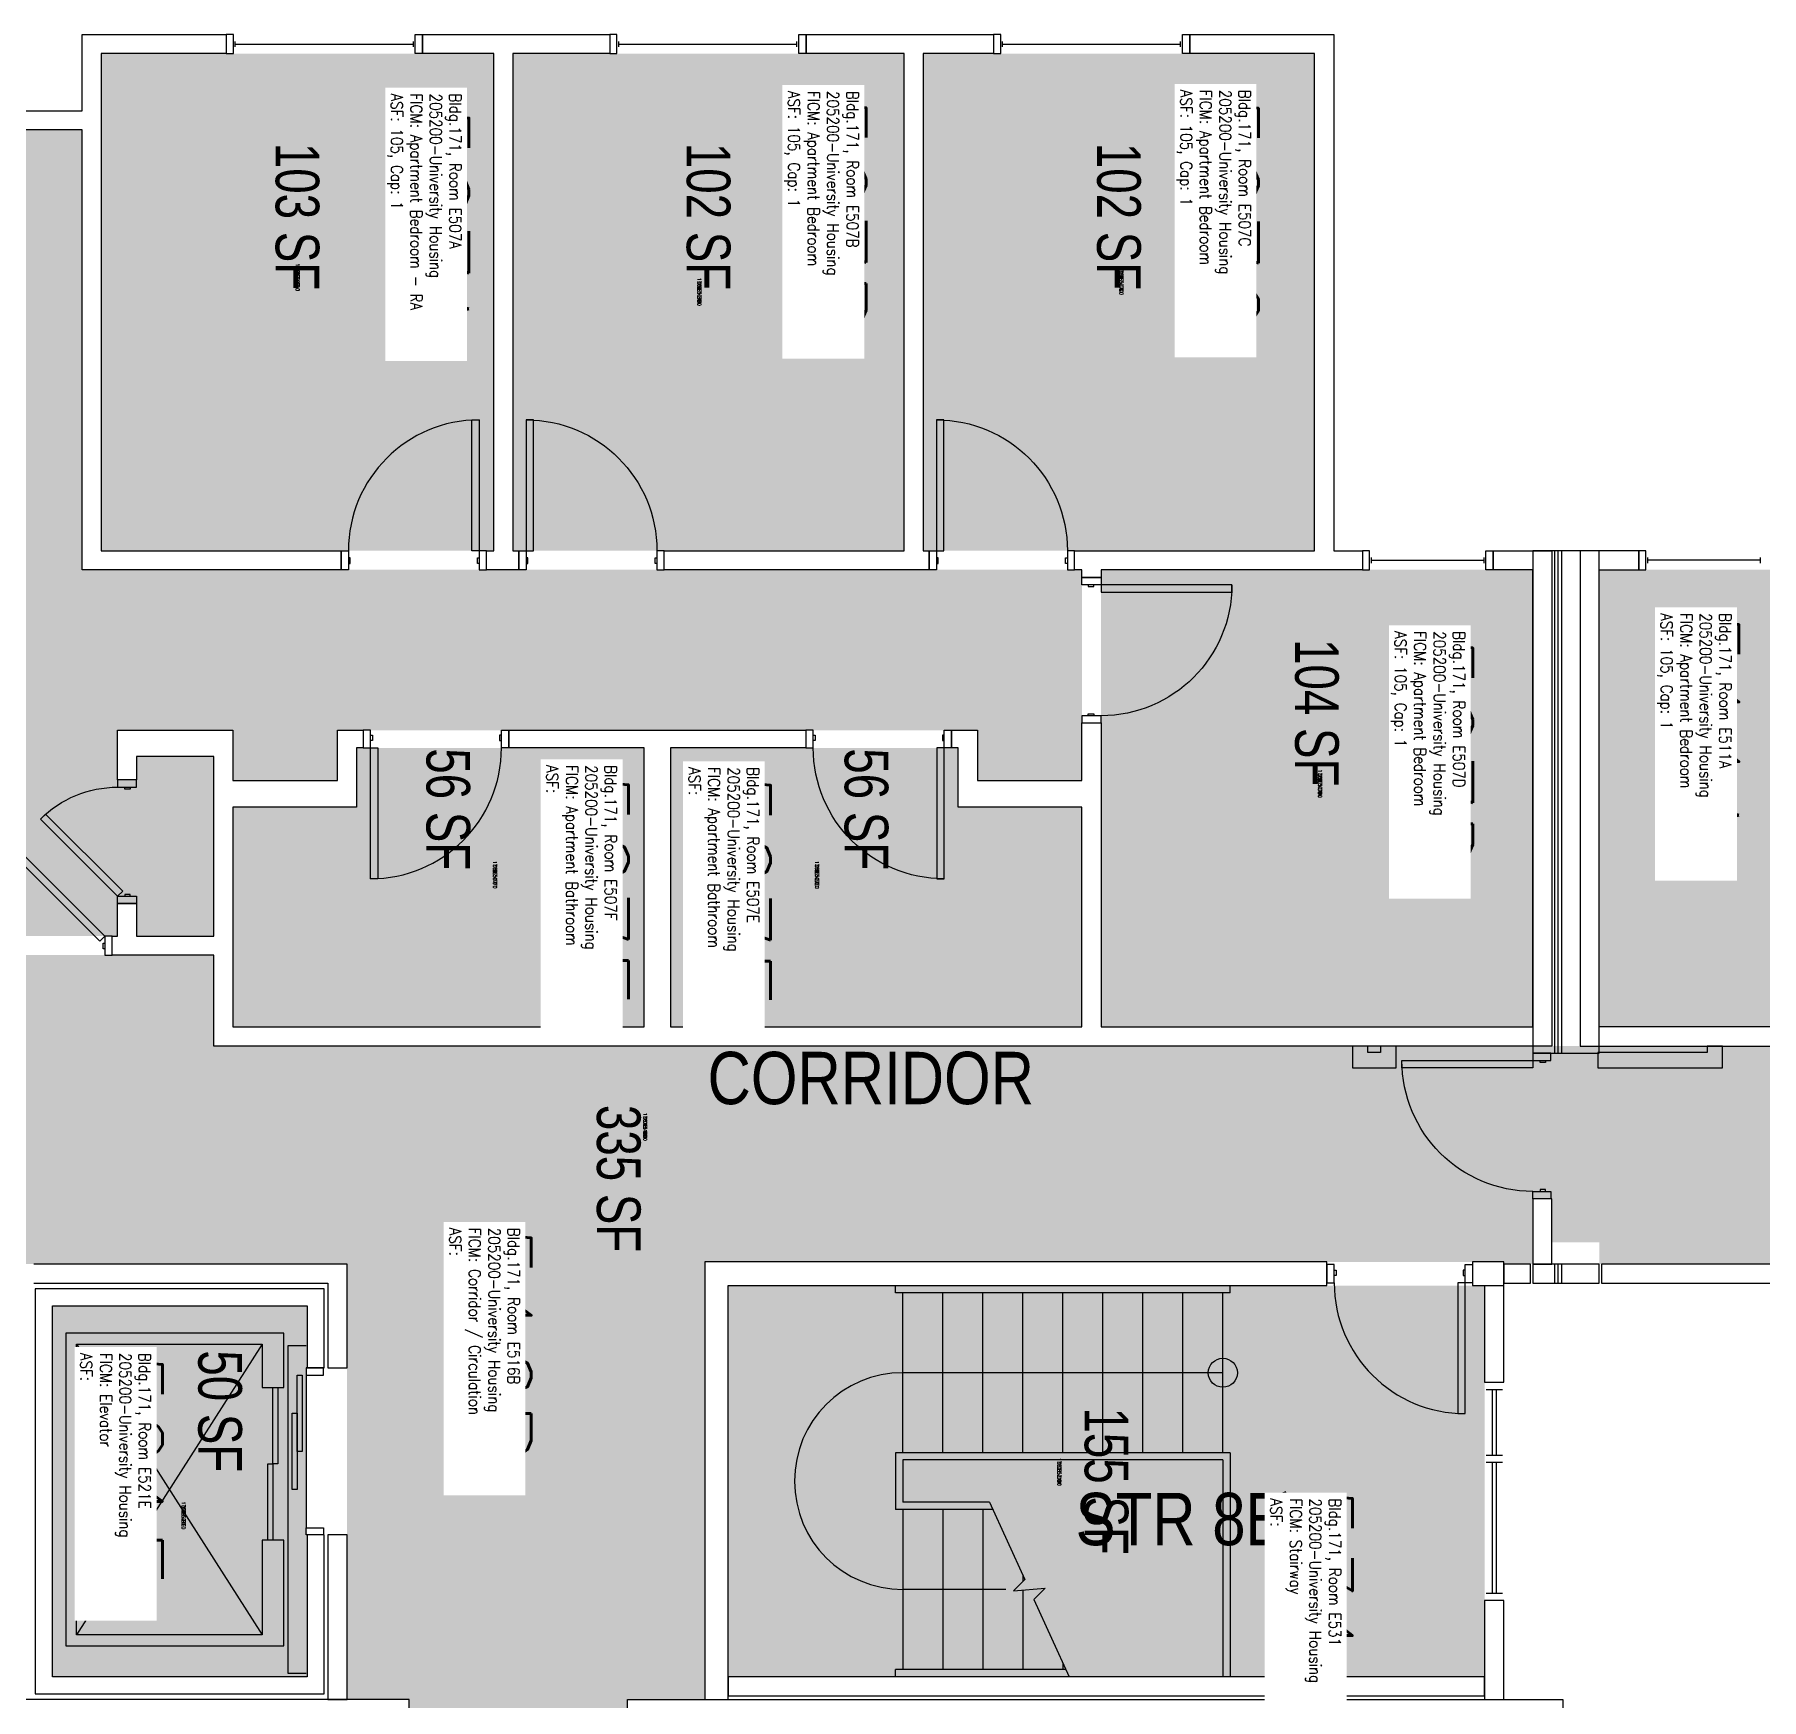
# Model space of a CAD drawing. Header units: inches. Extents: x 9163 to 12690, y -254 to 1288.
# Drawn here: x 11155.8 to 11630.7, y 829.5 to 1287.5 of the extents above; entities that cross this region are included whole.
import ezdxf
from ezdxf.enums import TextEntityAlignment as Align

# ---------------------------------------------------------------- set-up
doc = ezdxf.new("R2010")
doc.units = ezdxf.units.IN
doc.header["$LTSCALE"] = 48
doc.header["$MEASUREMENT"] = 0
for name, color, linetype in [('A-AREA-IDEN', 1, 'Continuous'), ('A-DOOR', 2, 'Continuous'), ('A-FLOR', 3, 'Continuous'), ('A-GLAZ', 1, 'Continuous'), ('A-IDEN-RNUM', 7, 'Continuous'), ('A-IDEN-SNUM', 4, 'Continuous'), ('A-IDEN-VNUM', 4, 'Continuous'), ('A-WALL', 5, 'Continuous'), ('AREA-TEXT', 3, 'Continuous'), ('Rooms-Category-Color', 7, 'Continuous'), ('Rooms-College-Color', 7, 'Continuous'), ('Rooms-Department-Color', 7, 'Continuous'), ('Rooms-Division-Color', 7, 'Continuous'), ('Rooms-Information', 7, 'Continuous')]:
    doc.layers.add(name, color=color, linetype=linetype)
doc.styles.add('AREA', font='arial.ttf', dxfattribs={"width": 0.75, "height": 12})
doc.styles.add('DIMS', font='ARIALN.TTF')
doc.styles.add('ROOMSNUMBER', font='txt.shx', dxfattribs={"height": 0.03})
doc.styles.add('ROOMVNUMBER', font='simplex.shx', dxfattribs={"width": 0.85})
doc.styles.get("Standard").update_dxf_attribs({"font": 'ARIALN.TTF'})
doc.dimstyles.new('NBA 2004', dxfattribs={"dimscale": 48, "dimtxt": 0.09375, "dimasz": 0.09375, "dimexe": 0.125, "dimexo": 0.125, "dimgap": 0.0625, "dimtad": 1, "dimdec": 3, "dimzin": 3, "dimdsep": 46, "dimlunit": 4, "dimtxsty": 'DIMS', "dimblk": 'ARCHTICK', "dimcen": 0.09375, "dimdle": 0.125, "dimclrd": 256, "dimclre": 256, "dimclrt": 2, "dimadec": 0, "dimazin": 0, "dimtfac": 0.75, "dimtdec": 3, "dimtmove": 2, "dimatfit": 2, "dimfxl": 1, "dimfrac": 2, "dimtolj": 1, "dimtzin": 0, "dimlwd": -1, "dimlwe": -1, "dimarcsym": 0})

# ---------------------------------------------------------------- blocks, each defined once
blk = doc.blocks.new('_ArchTick')
at = {"linetype": 'ByBlock', "const_width": 0.15}
blk.add_lwpolyline([(-0.5, -0.5), (0.5, 0.5)], dxfattribs=at)

msp = doc.modelspace()

# ---------------------------------------------------------------- hatches: boundary and pattern name
h = msp.add_hatch()
h.set_pattern_fill('ANSI31', color=256, style=0)
h.set_pattern_definition([(135, (11632.31471, 1660.34839), (0.088388348, 0.088388348), [])])
h.paths.add_polyline_path([(11300.84, 1076.4), (11242.11, 1076.4), (11242.11, 1067.19), (11300.84, 1067.19)], flags=9)
at = {"layer": 'Rooms-Category-Color', "true_color": 0x728ef3}
for points in [[(11282.08, 1282.26), (11174.08, 1282.26), (11174.08, 1145.51), (11282.08, 1145.51), (11282.07, 1281.81)], [(11394.96, 1282.26), (11287.33, 1282.26), (11287.32, 1145.52), (11394.96, 1145.51), (11394.94, 1281.81)], [(11400.21, 1282.26), (11507.83, 1282.26), (11507.83, 1145.51), (11400.19, 1145.52), (11400.19, 1281.81)], [(11033.33, 1144.63), (11117.48, 1144.63), (11117.48, 1039.51), (11178.6, 1039.51), (11178.6, 1048.46), (11183.85, 1048.46), (11183.85, 1039.51), (11205.05, 1039.51), (11205.05, 1088.88), (11183.85, 1088.88), (11183.85, 1082.46), (11178.6, 1082.46), (11178.6, 1096.13), (11210.3, 1096.13), (11210.3, 1082.26), (11239.05, 1082.26), (11239.05, 1096.13), (11415.08, 1096.13), (11415.08, 1082.26), (11443.83, 1082.26), (11443.83, 1140.26), (11168.83, 1140.26), (11168.83, 1261.26), (11033.33, 1261.26)], [(11567.82, 1014.51), (11567.83, 1140.26), (11449.08, 1140.26), (11449.08, 1014.51)], [(11586.1, 1014.51), (11586.08, 1140.26), (11704.83, 1140.26), (11704.83, 1014.51)], [(11323.43, 1014.51), (11210.3, 1014.51), (11210.3, 1075.01), (11244.3, 1075.01), (11244.3, 1091.26), (11323.44, 1091.26)], [(11409.82, 1091.26), (11330.69, 1091.26), (11330.69, 1014.51), (11443.82, 1014.51), (11443.83, 1075.01), (11409.83, 1075.01)]]:
    msp.add_hatch(color=171, dxfattribs=at).paths.add_polyline_path(points)
at = {"layer": 'Rooms-Category-Color', "true_color": 0xadadad}
for points in [[(11567.83, 1009.26), (11205.05, 1009.26), (11205.05, 1034.26), (11122.73, 1034.26), (11122.73, 1009.26), (11080.58, 1009.26), (11080.58, 999.18), (11026.93, 999.18), (11027.46, 926.93), (11069.21, 926.93), (11069.21, 930.68), (11081.21, 930.68), (11081.21, 920.62), (11134.61, 920.63), (11134.58, 949.26), (11241.71, 949.26), (11241.71, 829.5), (11258.83, 829.5), (11340.08, 829.5), (11340.08, 949.88), (11559.83, 949.88), (11559.83, 949.26), (11567.83, 949.26)], [(11567.83, 967.26), (11573.08, 967.26), (11573.08, 955.26), (11586.08, 955.26), (11586.08, 949.26), (11718.14, 949.26), (11718.14, 925.25), (11979.46, 925.25), (11979.46, 949.26), (12351.33, 949.26), (12351.33, 915.16), (12326.33, 915.16), (12326.33, 856.04), (12351.33, 856.04), (12351.33, 233.63), (12411.33, 233.63), (12411.33, 271.26), (12411.33, 837.54), (12436.33, 837.54), (12436.33, 919.86), (12411.33, 919.86), (12411.33, 1009.26), (12297.55, 1009.26), (12297.55, 1034.26), (12215.23, 1034.26), (12215.23, 1009.26), (12031.19, 1009.26), (12031.19, 1034.26), (11948.87, 1034.26), (11948.87, 1009.26), (11567.83, 1009.26)], [(11346.58, 943.38), (11554.58, 943.38), (11554.58, 835.75), (11346.58, 835.75)], [(11230.71, 937.76), (11160.71, 937.76), (11160.71, 835.76), (11230.71, 835.76)], [(11258.83, 829.5), (11258.83, 734.86), (11233.83, 734.86), (11233.83, 652.54), (11258.83, 652.54), (11258.83, 145), (11318.83, 145), (11318.83, 173), (11318.83, 174), (11318.21, 174), (11318.21, 182.63), (11318.21, 289.5), (11318.83, 289.5), (11318.83, 329.5), (11318.21, 329.5), (11318.21, 345.38), (11318.83, 652.54), (11343.83, 652.54), (11343.83, 734.86), (11318.83, 734.86), (11318.83, 829.5)]]:
    msp.add_hatch(color=253, dxfattribs=at).paths.add_polyline_path(points)
at = {"layer": 'Rooms-College-Color', "true_color": 0xadadad}
for points in [[(11282.08, 1282.26), (11174.08, 1282.26), (11174.08, 1145.51), (11282.08, 1145.51), (11282.07, 1281.81)], [(11394.96, 1282.26), (11287.33, 1282.26), (11287.32, 1145.52), (11394.96, 1145.51), (11394.94, 1281.81)], [(11400.21, 1282.26), (11507.83, 1282.26), (11507.83, 1145.51), (11400.19, 1145.52), (11400.19, 1281.81)], [(11033.33, 1144.63), (11117.48, 1144.63), (11117.48, 1039.51), (11178.6, 1039.51), (11178.6, 1048.46), (11183.85, 1048.46), (11183.85, 1039.51), (11205.05, 1039.51), (11205.05, 1088.88), (11183.85, 1088.88), (11183.85, 1082.46), (11178.6, 1082.46), (11178.6, 1096.13), (11210.3, 1096.13), (11210.3, 1082.26), (11239.05, 1082.26), (11239.05, 1096.13), (11415.08, 1096.13), (11415.08, 1082.26), (11443.83, 1082.26), (11443.83, 1140.26), (11168.83, 1140.26), (11168.83, 1261.26), (11033.33, 1261.26)], [(11567.82, 1014.51), (11567.83, 1140.26), (11449.08, 1140.26), (11449.08, 1014.51)], [(11586.1, 1014.51), (11586.08, 1140.26), (11704.83, 1140.26), (11704.83, 1014.51)], [(11323.43, 1014.51), (11210.3, 1014.51), (11210.3, 1075.01), (11244.3, 1075.01), (11244.3, 1091.26), (11323.44, 1091.26)], [(11409.82, 1091.26), (11330.69, 1091.26), (11330.69, 1014.51), (11443.82, 1014.51), (11443.83, 1075.01), (11409.83, 1075.01)], [(11567.83, 1009.26), (11205.05, 1009.26), (11205.05, 1034.26), (11122.73, 1034.26), (11122.73, 1009.26), (11080.58, 1009.26), (11080.58, 999.18), (11026.93, 999.18), (11027.46, 926.93), (11069.21, 926.93), (11069.21, 930.68), (11081.21, 930.68), (11081.21, 920.62), (11134.61, 920.63), (11134.58, 949.26), (11241.71, 949.26), (11241.71, 829.5), (11258.83, 829.5), (11340.08, 829.5), (11340.08, 949.88), (11559.83, 949.88), (11559.83, 949.26), (11567.83, 949.26)], [(11567.83, 967.26), (11573.08, 967.26), (11573.08, 955.26), (11586.08, 955.26), (11586.08, 949.26), (11718.14, 949.26), (11718.14, 925.25), (11979.46, 925.25), (11979.46, 949.26), (12351.33, 949.26), (12351.33, 915.16), (12326.33, 915.16), (12326.33, 856.04), (12351.33, 856.04), (12351.33, 233.63), (12411.33, 233.63), (12411.33, 271.26), (12411.33, 837.54), (12436.33, 837.54), (12436.33, 919.86), (12411.33, 919.86), (12411.33, 1009.26), (12297.55, 1009.26), (12297.55, 1034.26), (12215.23, 1034.26), (12215.23, 1009.26), (12031.19, 1009.26), (12031.19, 1034.26), (11948.87, 1034.26), (11948.87, 1009.26), (11567.83, 1009.26)], [(11346.58, 943.38), (11554.58, 943.38), (11554.58, 835.75), (11346.58, 835.75)], [(11230.71, 937.76), (11160.71, 937.76), (11160.71, 835.76), (11230.71, 835.76)], [(11258.83, 829.5), (11258.83, 734.86), (11233.83, 734.86), (11233.83, 652.54), (11258.83, 652.54), (11258.83, 145), (11318.83, 145), (11318.83, 173), (11318.83, 174), (11318.21, 174), (11318.21, 182.63), (11318.21, 289.5), (11318.83, 289.5), (11318.83, 329.5), (11318.21, 329.5), (11318.21, 345.38), (11318.83, 652.54), (11343.83, 652.54), (11343.83, 734.86), (11318.83, 734.86), (11318.83, 829.5)]]:
    msp.add_hatch(color=253, dxfattribs=at).paths.add_polyline_path(points)
at = {"layer": 'Rooms-Department-Color', "true_color": 0x604aed}
for points in [[(11282.08, 1282.26), (11174.08, 1282.26), (11174.08, 1145.51), (11282.08, 1145.51), (11282.07, 1281.81)], [(11394.96, 1282.26), (11287.33, 1282.26), (11287.32, 1145.52), (11394.96, 1145.51), (11394.94, 1281.81)], [(11400.21, 1282.26), (11507.83, 1282.26), (11507.83, 1145.51), (11400.19, 1145.52), (11400.19, 1281.81)], [(11033.33, 1144.63), (11117.48, 1144.63), (11117.48, 1039.51), (11178.6, 1039.51), (11178.6, 1048.46), (11183.85, 1048.46), (11183.85, 1039.51), (11205.05, 1039.51), (11205.05, 1088.88), (11183.85, 1088.88), (11183.85, 1082.46), (11178.6, 1082.46), (11178.6, 1096.13), (11210.3, 1096.13), (11210.3, 1082.26), (11239.05, 1082.26), (11239.05, 1096.13), (11415.08, 1096.13), (11415.08, 1082.26), (11443.83, 1082.26), (11443.83, 1140.26), (11168.83, 1140.26), (11168.83, 1261.26), (11033.33, 1261.26)], [(11567.82, 1014.51), (11567.83, 1140.26), (11449.08, 1140.26), (11449.08, 1014.51)], [(11586.1, 1014.51), (11586.08, 1140.26), (11704.83, 1140.26), (11704.83, 1014.51)], [(11323.43, 1014.51), (11210.3, 1014.51), (11210.3, 1075.01), (11244.3, 1075.01), (11244.3, 1091.26), (11323.44, 1091.26)], [(11409.82, 1091.26), (11330.69, 1091.26), (11330.69, 1014.51), (11443.82, 1014.51), (11443.83, 1075.01), (11409.83, 1075.01)]]:
    msp.add_hatch(color=173, dxfattribs=at).paths.add_polyline_path(points)
at = {"layer": 'Rooms-Department-Color', "true_color": 0xacacac}
for points in [[(11567.83, 1009.26), (11205.05, 1009.26), (11205.05, 1034.26), (11122.73, 1034.26), (11122.73, 1009.26), (11080.58, 1009.26), (11080.58, 999.18), (11026.93, 999.18), (11027.46, 926.93), (11069.21, 926.93), (11069.21, 930.68), (11081.21, 930.68), (11081.21, 920.62), (11134.61, 920.63), (11134.58, 949.26), (11241.71, 949.26), (11241.71, 829.5), (11258.83, 829.5), (11340.08, 829.5), (11340.08, 949.88), (11559.83, 949.88), (11559.83, 949.26), (11567.83, 949.26)], [(11567.83, 967.26), (11573.08, 967.26), (11573.08, 955.26), (11586.08, 955.26), (11586.08, 949.26), (11718.14, 949.26), (11718.14, 925.25), (11979.46, 925.25), (11979.46, 949.26), (12351.33, 949.26), (12351.33, 915.16), (12326.33, 915.16), (12326.33, 856.04), (12351.33, 856.04), (12351.33, 233.63), (12411.33, 233.63), (12411.33, 271.26), (12411.33, 837.54), (12436.33, 837.54), (12436.33, 919.86), (12411.33, 919.86), (12411.33, 1009.26), (12297.55, 1009.26), (12297.55, 1034.26), (12215.23, 1034.26), (12215.23, 1009.26), (12031.19, 1009.26), (12031.19, 1034.26), (11948.87, 1034.26), (11948.87, 1009.26), (11567.83, 1009.26)], [(11346.58, 943.38), (11554.58, 943.38), (11554.58, 835.75), (11346.58, 835.75)], [(11230.71, 937.76), (11160.71, 937.76), (11160.71, 835.76), (11230.71, 835.76)], [(11258.83, 829.5), (11258.83, 734.86), (11233.83, 734.86), (11233.83, 652.54), (11258.83, 652.54), (11258.83, 145), (11318.83, 145), (11318.83, 173), (11318.83, 174), (11318.21, 174), (11318.21, 182.63), (11318.21, 289.5), (11318.83, 289.5), (11318.83, 329.5), (11318.21, 329.5), (11318.21, 345.38), (11318.83, 652.54), (11343.83, 652.54), (11343.83, 734.86), (11318.83, 734.86), (11318.83, 829.5)]]:
    msp.add_hatch(color=253, dxfattribs=at).paths.add_polyline_path(points)
at = {"layer": 'Rooms-Division-Color', "true_color": 0x604aed}
for points in [[(11282.08, 1282.26), (11174.08, 1282.26), (11174.08, 1145.51), (11282.08, 1145.51), (11282.07, 1281.81)], [(11394.96, 1282.26), (11287.33, 1282.26), (11287.32, 1145.52), (11394.96, 1145.51), (11394.94, 1281.81)], [(11400.21, 1282.26), (11507.83, 1282.26), (11507.83, 1145.51), (11400.19, 1145.52), (11400.19, 1281.81)], [(11033.33, 1144.63), (11117.48, 1144.63), (11117.48, 1039.51), (11178.6, 1039.51), (11178.6, 1048.46), (11183.85, 1048.46), (11183.85, 1039.51), (11205.05, 1039.51), (11205.05, 1088.88), (11183.85, 1088.88), (11183.85, 1082.46), (11178.6, 1082.46), (11178.6, 1096.13), (11210.3, 1096.13), (11210.3, 1082.26), (11239.05, 1082.26), (11239.05, 1096.13), (11415.08, 1096.13), (11415.08, 1082.26), (11443.83, 1082.26), (11443.83, 1140.26), (11168.83, 1140.26), (11168.83, 1261.26), (11033.33, 1261.26)], [(11567.82, 1014.51), (11567.83, 1140.26), (11449.08, 1140.26), (11449.08, 1014.51)], [(11586.1, 1014.51), (11586.08, 1140.26), (11704.83, 1140.26), (11704.83, 1014.51)], [(11323.43, 1014.51), (11210.3, 1014.51), (11210.3, 1075.01), (11244.3, 1075.01), (11244.3, 1091.26), (11323.44, 1091.26)], [(11409.82, 1091.26), (11330.69, 1091.26), (11330.69, 1014.51), (11443.82, 1014.51), (11443.83, 1075.01), (11409.83, 1075.01)]]:
    msp.add_hatch(color=173, dxfattribs=at).paths.add_polyline_path(points)
at = {"layer": 'Rooms-Division-Color', "true_color": 0xadadad}
for points in [[(11567.83, 1009.26), (11205.05, 1009.26), (11205.05, 1034.26), (11122.73, 1034.26), (11122.73, 1009.26), (11080.58, 1009.26), (11080.58, 999.18), (11026.93, 999.18), (11027.46, 926.93), (11069.21, 926.93), (11069.21, 930.68), (11081.21, 930.68), (11081.21, 920.62), (11134.61, 920.63), (11134.58, 949.26), (11241.71, 949.26), (11241.71, 829.5), (11258.83, 829.5), (11340.08, 829.5), (11340.08, 949.88), (11559.83, 949.88), (11559.83, 949.26), (11567.83, 949.26)], [(11567.83, 967.26), (11573.08, 967.26), (11573.08, 955.26), (11586.08, 955.26), (11586.08, 949.26), (11718.14, 949.26), (11718.14, 925.25), (11979.46, 925.25), (11979.46, 949.26), (12351.33, 949.26), (12351.33, 915.16), (12326.33, 915.16), (12326.33, 856.04), (12351.33, 856.04), (12351.33, 233.63), (12411.33, 233.63), (12411.33, 271.26), (12411.33, 837.54), (12436.33, 837.54), (12436.33, 919.86), (12411.33, 919.86), (12411.33, 1009.26), (12297.55, 1009.26), (12297.55, 1034.26), (12215.23, 1034.26), (12215.23, 1009.26), (12031.19, 1009.26), (12031.19, 1034.26), (11948.87, 1034.26), (11948.87, 1009.26), (11567.83, 1009.26)], [(11346.58, 943.38), (11554.58, 943.38), (11554.58, 835.75), (11346.58, 835.75)], [(11230.71, 937.76), (11160.71, 937.76), (11160.71, 835.76), (11230.71, 835.76)], [(11258.83, 829.5), (11258.83, 734.86), (11233.83, 734.86), (11233.83, 652.54), (11258.83, 652.54), (11258.83, 145), (11318.83, 145), (11318.83, 173), (11318.83, 174), (11318.21, 174), (11318.21, 182.63), (11318.21, 289.5), (11318.83, 289.5), (11318.83, 329.5), (11318.21, 329.5), (11318.21, 345.38), (11318.83, 652.54), (11343.83, 652.54), (11343.83, 734.86), (11318.83, 734.86), (11318.83, 829.5)]]:
    msp.add_hatch(color=253, dxfattribs=at).paths.add_polyline_path(points)

# ---------------------------------------------------------------- linework, layer by layer
at = {"layer": 'A-DOOR'}
for p, q in [((11572.83, 1007.26), (11567.83, 1007.26)), ((11567.83, 1007.26), (11567.83, 1005.26)), ((11572.83, 1005.26), (11572.83, 1007.26)), ((11531.83, 1003.26), (11531.83, 1005.26)), ((11531.83, 1005.26), (11567.83, 1005.26)), ((11567.83, 1003.26), (11531.83, 1003.26)), ((11567.83, 1005.26), (11567.83, 1003.26)), ((11567.83, 1005.26), (11572.83, 1005.26)), ((11569.83, 1004.76), (11569.83, 1005.26)), ((11569.83, 1005.26), (11571.33, 1005.26)), ((11571.33, 1004.76), (11569.83, 1004.76)), ((11571.33, 1005.26), (11571.33, 1004.76)), ((11567.83, 967.26), (11567.83, 969.26)), ((11567.83, 969.26), (11572.83, 969.26)), ((11571.33, 969.76), (11569.83, 969.76)), ((11569.83, 969.76), (11569.83, 969.26)), ((11569.83, 969.26), (11571.33, 969.26)), ((11571.33, 969.26), (11571.33, 969.76)), ((11572.83, 969.26), (11572.83, 967.26)), ((11572.83, 967.26), (11567.83, 967.26)), ((11230.46, 926.76), (11225.46, 926.76)), ((11225.46, 926.76), (11225.46, 836.76)), ((11235.21, 920.76), (11230.46, 920.76)), ((11230.46, 920.76), (11230.46, 918.76)), ((11230.46, 918.76), (11230.46, 876.76)), ((11230.46, 918.76), (11235.21, 918.76)), ((11235.21, 918.76), (11235.21, 920.76)), ((11221.33, 915.35), (11222.71, 915.35)), ((11221.33, 894.35), (11221.33, 915.35)), ((11222.71, 915.35), (11222.71, 894.35)), ((11219.96, 894.35), (11221.33, 894.35)), ((11219.96, 873.35), (11219.96, 894.35)), ((11221.33, 894.35), (11221.33, 873.35)), ((11222.71, 894.35), (11221.33, 894.35)), ((11230.46, 874.76), (11230.46, 876.76)), ((11230.46, 876.76), (11235.21, 876.76)), ((11235.21, 874.76), (11230.46, 874.76)), ((11235.21, 876.76), (11235.21, 874.76)), ((11221.33, 873.35), (11219.96, 873.35)), ((11225.46, 836.76), (11230.46, 836.76))]:
    msp.add_line(p, q, dxfattribs=at)
for points in [[(11278.08, 1145.51), (11276.08, 1145.51), (11276.08, 1181.51), (11278.08, 1181.51)], [(11290.96, 1145.51), (11292.96, 1145.51), (11292.96, 1181.51), (11290.96, 1181.51)], [(11403.83, 1145.51), (11405.83, 1145.51), (11405.83, 1181.51), (11403.83, 1181.51)], [(11242.08, 1140.26), (11240.08, 1140.26), (11240.08, 1145.51), (11242.08, 1145.51)], [(11278.08, 1140.26), (11280.08, 1140.26), (11280.08, 1145.51), (11278.08, 1145.51)], [(11290.96, 1140.26), (11288.96, 1140.26), (11288.96, 1145.51), (11290.96, 1145.51)], [(11326.96, 1140.26), (11328.96, 1140.26), (11328.96, 1145.51), (11326.96, 1145.51)], [(11403.83, 1140.26), (11401.83, 1140.26), (11401.83, 1145.51), (11403.83, 1145.51)], [(11439.83, 1140.26), (11441.83, 1140.26), (11441.83, 1145.51), (11439.83, 1145.51)], [(11242.08, 1142.01), (11242.58, 1142.01), (11242.58, 1143.51), (11242.08, 1143.51)], [(11278.08, 1142.01), (11277.58, 1142.01), (11277.58, 1143.51), (11278.08, 1143.51)], [(11290.96, 1142.01), (11291.46, 1142.01), (11291.46, 1143.51), (11290.96, 1143.51)], [(11326.96, 1142.01), (11326.46, 1142.01), (11326.46, 1143.51), (11326.96, 1143.51)], [(11403.83, 1142.01), (11404.33, 1142.01), (11404.33, 1143.51), (11403.83, 1143.51)], [(11439.83, 1142.01), (11439.33, 1142.01), (11439.33, 1143.51), (11439.83, 1143.51)], [(11443.83, 1136.13), (11443.83, 1138.13), (11449.08, 1138.13), (11449.08, 1136.13)], [(11445.58, 1136.13), (11445.58, 1135.63), (11447.08, 1135.63), (11447.08, 1136.13)], [(11449.08, 1136.13), (11449.08, 1134.13), (11485.08, 1134.13), (11485.08, 1136.13)], [(11443.83, 1100.13), (11443.83, 1098.13), (11449.08, 1098.13), (11449.08, 1100.13)], [(11445.58, 1100.13), (11445.58, 1100.63), (11447.08, 1100.63), (11447.08, 1100.13)], [(11248.19, 1096.13), (11246.19, 1096.13), (11246.19, 1091.26), (11248.19, 1091.26)], [(11248.19, 1094.76), (11248.69, 1094.76), (11248.69, 1093.26), (11248.19, 1093.26)], [(11284.19, 1094.76), (11283.69, 1094.76), (11283.69, 1093.26), (11284.19, 1093.26)], [(11284.19, 1096.13), (11286.19, 1096.13), (11286.19, 1091.26), (11284.19, 1091.26)], [(11369.94, 1096.13), (11367.94, 1096.13), (11367.94, 1091.26), (11369.94, 1091.26)], [(11369.94, 1094.76), (11370.44, 1094.76), (11370.44, 1093.26), (11369.94, 1093.26)], [(11405.94, 1094.76), (11405.44, 1094.76), (11405.44, 1093.26), (11405.94, 1093.26)], [(11405.94, 1096.13), (11407.94, 1096.13), (11407.94, 1091.26), (11405.94, 1091.26)], [(11248.19, 1091.26), (11250.19, 1091.26), (11250.19, 1055.26), (11248.19, 1055.26)], [(11405.94, 1091.26), (11403.94, 1091.26), (11403.94, 1055.26), (11405.94, 1055.26)], [(11183.85, 1080.46), (11183.85, 1082.46), (11178.6, 1082.46), (11178.6, 1080.46)], [(11182.1, 1080.46), (11182.1, 1079.96), (11180.6, 1079.96), (11180.6, 1080.46)], [(11178.6, 1050.46), (11180.02, 1051.87), (11158.8, 1073.08), (11157.39, 1071.67)], [(11175.11, 1039.51), (11173.7, 1038.09), (11148.24, 1063.55), (11149.66, 1064.96)], [(11183.85, 1050.46), (11183.85, 1048.46), (11178.6, 1048.46), (11178.6, 1050.46)], [(11182.1, 1050.46), (11182.1, 1050.96), (11180.6, 1050.96), (11180.6, 1050.46)], [(11175.11, 1036.01), (11174.61, 1036.01), (11174.61, 1037.51), (11175.11, 1037.51)], [(11175.11, 1034.26), (11177.11, 1034.26), (11177.11, 1039.51), (11175.11, 1039.51)], [(11513.21, 949.13), (11511.21, 949.13), (11511.21, 944.13), (11513.21, 944.13)], [(11513.21, 947.63), (11513.71, 947.63), (11513.71, 946.13), (11513.21, 946.13)], [(11549.21, 947.63), (11548.71, 947.63), (11548.71, 946.13), (11549.21, 946.13)], [(11549.21, 949.13), (11551.21, 949.13), (11551.21, 944.13), (11549.21, 944.13)], [(11549.21, 944.13), (11547.21, 944.13), (11547.21, 908.13), (11549.21, 908.13)], [(11227.96, 918.76), (11229.33, 918.76), (11229.33, 897.76), (11227.96, 897.76)], [(11226.58, 908.26), (11227.96, 908.26), (11227.96, 887.26), (11226.58, 887.26)]]:
    msp.add_lwpolyline(points, close=True, dxfattribs=at)
for centre, start, end in [((11278.08, 1145.51), 90, 180), ((11248.19, 1091.26), 270, 0), ((11549.21, 944.13), 180, 270)]:
    msp.add_arc(centre, 36, start, end, dxfattribs=at)
at = {"layer": 'A-DOOR', "extrusion": (0, 0, -1)}
for centre, radius, start, end in [((-11290.96, 1145.51), 36, 90, 180), ((-11403.83, 1145.51), 36, 90, 180), ((-11449.08, 1136.13), 36, 180, 270), ((-11405.94, 1091.26), 36, 270, 0), ((-11178.6, 1050.46), 30, 45, 90), ((-11567.83, 1005.26), 36, 270, 0)]:
    msp.add_arc(centre, radius, start, end, dxfattribs=at)
at = {"layer": 'A-FLOR'}
for p, q in [((11392.58, 941.38), (11392.58, 943.38)), ((11484.58, 941.38), (11392.58, 941.38)), ((11394.58, 897.38), (11394.58, 941.38)), ((11405.58, 897.38), (11405.58, 941.38)), ((11416.58, 897.38), (11416.58, 941.38)), ((11427.58, 897.38), (11427.58, 941.38)), ((11438.58, 897.38), (11438.58, 941.38)), ((11449.58, 897.38), (11449.58, 941.38)), ((11460.58, 897.38), (11460.58, 941.38)), ((11471.58, 897.38), (11471.58, 941.38)), ((11482.58, 897.38), (11482.58, 941.38)), ((11484.58, 941.38), (11484.58, 943.38)), ((11482.58, 919.38), (11394.58, 919.38)), ((11392.58, 897.38), (11392.58, 881.75)), ((11484.58, 897.38), (11392.58, 897.38)), ((11394.58, 895.38), (11394.58, 883.75)), ((11482.58, 895.38), (11394.58, 895.38)), ((11482.58, 895.38), (11482.58, 835.75)), ((11484.58, 897.38), (11484.58, 835.75)), ((11418.45, 883.75), (11394.58, 883.75)), ((11419.36, 881.75), (11392.58, 881.75)), ((11394.58, 881.75), (11394.58, 837.75)), ((11405.58, 881.75), (11405.58, 837.75)), ((11416.58, 881.75), (11416.58, 837.75)), ((11427.58, 863.71), (11427.58, 861.94)), ((11427.58, 859.62), (11427.58, 837.75)), ((11392.58, 835.75), (11392.58, 837.75)), ((11439.4, 837.75), (11392.58, 837.75)), ((11438.58, 839.56), (11438.58, 837.75))]:
    msp.add_line(p, q, dxfattribs=at)
msp.add_lwpolyline([(11418.45, 883.75), (11428.15, 862.49), (11425.02, 859.43), (11433.76, 860.09), (11430.63, 857.03), (11440.32, 835.75)], dxfattribs=at)
msp.add_circle((11482.58, 919.38), 4, dxfattribs=at)
msp.add_arc((11394.58, 889.57), 29.81, 90, 270, dxfattribs=at)
at = {"layer": 'A-GLAZ'}
for p, q in [((11210.99, 1284.13), (11210.99, 1285.63)), ((11210.99, 1284.88), (11259.99, 1284.88)), ((11259.99, 1284.13), (11259.99, 1285.63)), ((11316.46, 1284.13), (11316.46, 1285.63)), ((11316.46, 1284.88), (11365.46, 1284.88)), ((11365.46, 1284.13), (11365.46, 1285.63)), ((11421.98, 1284.13), (11421.98, 1285.63)), ((11421.98, 1284.88), (11470.98, 1284.88)), ((11470.98, 1284.13), (11470.98, 1285.63)), ((11523.45, 1142.13), (11523.45, 1143.63)), ((11523.45, 1142.88), (11554.45, 1142.88)), ((11554.45, 1142.13), (11554.45, 1143.63)), ((11599.46, 1142.13), (11599.46, 1143.63)), ((11630.46, 1142.88), (11599.46, 1142.88)), ((11630.46, 1142.13), (11630.46, 1143.63)), ((11554.96, 916.75), (11559.46, 916.75)), ((11554.96, 914.75), (11559.46, 914.75)), ((11556.71, 896.75), (11556.71, 914.75)), ((11557.71, 914.75), (11557.71, 896.75)), ((11554.96, 896.75), (11559.46, 896.75)), ((11554.96, 894.75), (11559.46, 894.75)), ((11556.71, 858.75), (11556.71, 894.75)), ((11557.71, 894.75), (11557.71, 858.75)), ((11554.96, 858.75), (11559.46, 858.75)), ((11559.46, 856.75), (11554.96, 856.75))]:
    msp.add_line(p, q, dxfattribs=at)
for points in [[(11210.49, 1287.51), (11208.49, 1287.51), (11208.49, 1282.26), (11210.49, 1282.26)], [(11260.49, 1287.51), (11262.49, 1287.51), (11262.49, 1282.26), (11260.49, 1282.26)], [(11315.96, 1287.51), (11313.96, 1287.51), (11313.96, 1282.26), (11315.96, 1282.26)], [(11365.96, 1287.51), (11367.96, 1287.51), (11367.96, 1282.26), (11365.96, 1282.26)], [(11421.48, 1287.51), (11419.48, 1287.51), (11419.48, 1282.26), (11421.48, 1282.26)], [(11471.48, 1287.51), (11473.48, 1287.51), (11473.48, 1282.26), (11471.48, 1282.26)], [(11522.95, 1145.51), (11520.95, 1145.51), (11520.95, 1140.26), (11522.95, 1140.26)], [(11554.95, 1145.51), (11556.95, 1145.51), (11556.95, 1140.26), (11554.95, 1140.26)], [(11598.96, 1145.51), (11596.96, 1145.51), (11596.96, 1140.26), (11598.96, 1140.26)]]:
    msp.add_lwpolyline(points, close=True, dxfattribs=at)
at = {"layer": 'A-WALL'}
for p, q in [((11168.83, 1287.51), (11208.49, 1287.51)), ((11168.83, 1266.51), (11168.83, 1287.51)), ((11208.49, 1287.51), (11208.49, 1282.26)), ((11262.49, 1287.51), (11313.96, 1287.51)), ((11262.49, 1282.26), (11262.49, 1287.51)), ((11313.96, 1287.51), (11313.96, 1282.26)), ((11367.96, 1282.26), (11367.96, 1287.51)), ((11367.96, 1287.51), (11419.48, 1287.51)), ((11419.48, 1287.51), (11419.48, 1282.26)), ((11473.48, 1287.51), (11513.08, 1287.51)), ((11473.48, 1282.26), (11473.48, 1287.51)), ((11513.08, 1287.51), (11513.08, 1145.51)), ((11208.49, 1282.26), (11174.08, 1282.26)), ((11174.08, 1282.26), (11174.08, 1145.51)), ((11282.08, 1282.26), (11262.49, 1282.26)), ((11282.08, 1145.51), (11282.08, 1282.26)), ((11313.96, 1282.26), (11287.33, 1282.26)), ((11287.33, 1282.26), (11287.33, 1145.51)), ((11394.96, 1282.26), (11367.96, 1282.26)), ((11394.96, 1145.51), (11394.96, 1282.26)), ((11400.21, 1282.26), (11400.21, 1145.51)), ((11419.48, 1282.26), (11400.21, 1282.26)), ((11507.83, 1282.26), (11473.48, 1282.26)), ((11507.83, 1145.51), (11507.83, 1282.26)), ((11137.45, 1266.51), (11168.83, 1266.51)), ((11168.83, 1261.26), (11137.45, 1261.26)), ((11168.83, 1140.26), (11168.83, 1261.26)), ((11174.08, 1145.51), (11240.08, 1145.51)), ((11240.08, 1145.51), (11240.08, 1140.26)), ((11280.08, 1145.51), (11282.08, 1145.51)), ((11280.08, 1140.26), (11280.08, 1145.51)), ((11287.33, 1145.51), (11288.96, 1145.51)), ((11288.96, 1145.51), (11288.96, 1140.26)), ((11328.96, 1145.51), (11394.96, 1145.51)), ((11328.96, 1140.26), (11328.96, 1145.51)), ((11400.21, 1145.51), (11401.83, 1145.51)), ((11401.83, 1145.51), (11401.83, 1140.26)), ((11441.83, 1145.51), (11507.83, 1145.51)), ((11441.83, 1140.26), (11441.83, 1145.51)), ((11513.08, 1145.51), (11520.95, 1145.51)), ((11520.95, 1145.51), (11520.95, 1140.26)), ((11556.95, 1145.51), (11573.08, 1145.51)), ((11556.95, 1140.26), (11556.95, 1145.51)), ((11567.83, 1145.51), (11567.83, 1007.26)), ((11586.08, 1145.51), (11567.83, 1145.51)), ((11573.08, 1145.51), (11573.08, 1009.26)), ((11573.83, 1145.51), (11573.83, 1007.26)), ((11574.83, 1007.26), (11574.83, 1145.51)), ((11575.83, 1007.26), (11575.83, 1145.51)), ((11596.96, 1145.51), (11580.83, 1145.51)), ((11580.83, 1145.51), (11580.83, 1009.26)), ((11586.08, 1007.26), (11586.08, 1145.51)), ((11596.96, 1140.26), (11596.96, 1145.51)), ((11240.08, 1140.26), (11168.83, 1140.26)), ((11288.96, 1140.26), (11280.08, 1140.26)), ((11401.83, 1140.26), (11328.96, 1140.26)), ((11443.83, 1140.26), (11441.83, 1140.26)), ((11443.83, 1138.13), (11443.83, 1140.26)), ((11512.46, 1140.26), (11449.08, 1140.26)), ((11449.08, 1140.26), (11449.08, 1138.13)), ((11520.95, 1140.26), (11512.46, 1140.26)), ((11567.83, 1140.26), (11556.95, 1140.26)), ((11567.83, 1014.51), (11567.83, 1140.26)), ((11586.08, 1140.26), (11596.96, 1140.26)), ((11586.08, 1014.51), (11586.08, 1140.26)), ((11449.08, 1138.13), (11443.83, 1138.13)), ((11443.83, 1095.51), (11443.83, 1098.13)), ((11443.83, 1098.13), (11449.08, 1098.13)), ((11449.08, 1098.13), (11449.08, 1095.51)), ((11178.6, 1096.13), (11210.3, 1096.13)), ((11178.6, 1082.46), (11178.6, 1096.13)), ((11210.3, 1096.13), (11210.3, 1082.26)), ((11239.05, 1096.13), (11246.19, 1096.13)), ((11239.05, 1082.26), (11239.05, 1096.13)), ((11246.19, 1096.13), (11246.19, 1091.26)), ((11286.19, 1096.13), (11367.94, 1096.13)), ((11286.19, 1091.26), (11286.19, 1096.13)), ((11367.94, 1096.13), (11367.94, 1091.26)), ((11407.94, 1096.13), (11415.08, 1096.13)), ((11407.94, 1091.26), (11407.94, 1096.13)), ((11415.08, 1096.13), (11415.08, 1082.26)), ((11443.83, 1082.26), (11443.83, 1095.51)), ((11449.08, 1095.51), (11449.08, 1014.51)), ((11205.05, 1088.88), (11183.85, 1088.88)), ((11183.85, 1088.88), (11183.85, 1082.46)), ((11205.05, 1039.51), (11205.05, 1088.88)), ((11246.19, 1091.26), (11244.3, 1091.26)), ((11244.3, 1091.26), (11244.3, 1075.01)), ((11323.44, 1091.26), (11286.19, 1091.26)), ((11323.44, 1014.51), (11323.44, 1091.26)), ((11367.94, 1091.26), (11330.69, 1091.26)), ((11330.69, 1091.26), (11330.69, 1014.51)), ((11409.83, 1091.26), (11407.94, 1091.26)), ((11409.83, 1075.01), (11409.83, 1091.26)), ((11183.85, 1082.46), (11178.6, 1082.46)), ((11210.3, 1082.26), (11239.05, 1082.26)), ((11415.08, 1082.26), (11443.83, 1082.26)), ((11244.3, 1075.01), (11210.3, 1075.01)), ((11210.3, 1075.01), (11210.3, 1014.51)), ((11443.83, 1075.01), (11409.83, 1075.01)), ((11443.83, 1014.51), (11443.83, 1075.01)), ((11178.6, 1039.51), (11178.6, 1048.46)), ((11178.6, 1048.46), (11183.85, 1048.46)), ((11183.85, 1048.46), (11183.85, 1039.51)), ((11177.11, 1039.51), (11178.6, 1039.51)), ((11177.11, 1034.26), (11177.11, 1039.51)), ((11183.85, 1039.51), (11205.05, 1039.51)), ((11205.05, 1034.26), (11177.11, 1034.26)), ((11205.05, 1009.26), (11205.05, 1034.26)), ((11210.3, 1014.51), (11323.44, 1014.51)), ((11330.69, 1014.51), (11443.83, 1014.51)), ((11449.08, 1014.51), (11567.83, 1014.51)), ((11704.83, 1014.51), (11586.08, 1014.51)), ((11444.46, 1009.26), (11205.05, 1009.26)), ((11573.08, 1009.26), (11444.46, 1009.26)), ((11522.46, 1009.26), (11518.21, 1009.26)), ((11518.21, 1009.26), (11518.21, 1003.26)), ((11522.46, 1007.51), (11522.46, 1009.26)), ((11525.96, 1007.51), (11522.46, 1007.51)), ((11530.21, 1009.26), (11525.96, 1009.26)), ((11525.96, 1009.26), (11525.96, 1007.51)), ((11530.21, 1003.26), (11530.21, 1009.26)), ((11567.83, 1007.26), (11586.08, 1007.26)), ((11580.83, 1009.26), (11709.46, 1009.26)), ((11615.79, 1007.51), (11585.71, 1007.51)), ((11585.71, 1007.51), (11585.71, 1003.26)), ((11620.04, 1009.26), (11615.79, 1009.26)), ((11615.79, 1009.26), (11615.79, 1007.51)), ((11620.04, 1003.26), (11620.04, 1009.26)), ((11518.21, 1003.26), (11530.21, 1003.26)), ((11585.71, 1003.26), (11620.04, 1003.26)), ((11567.83, 967.26), (11567.83, 949.26)), ((11573.08, 967.26), (11567.83, 967.26)), ((11573.08, 949.26), (11573.08, 967.26)), ((11241.71, 949.26), (11155.58, 949.26)), ((11241.71, 920.76), (11241.71, 949.26)), ((11340.08, 949.88), (11340.08, 829.5)), ((11511.21, 949.88), (11340.08, 949.88)), ((11511.21, 943.38), (11511.21, 949.88)), ((11551.21, 949.88), (11551.21, 943.38)), ((11559.83, 949.88), (11551.21, 949.88)), ((11559.83, 943.38), (11559.83, 949.88)), ((11567.21, 949.26), (11559.83, 949.26)), ((11559.83, 949.26), (11559.83, 944.01)), ((11567.21, 944.01), (11567.21, 949.26)), ((11567.83, 949.26), (11573.08, 949.26)), ((11567.83, 949.26), (11567.83, 944.01)), ((11586.08, 949.26), (11567.83, 949.26)), ((11573.83, 949.26), (11573.83, 944.01)), ((11574.83, 944.01), (11574.83, 949.26)), ((11575.83, 944.01), (11575.83, 949.26)), ((11586.08, 944.01), (11586.08, 949.26)), ((11683.16, 949.26), (11586.71, 949.26)), ((11586.71, 949.26), (11586.71, 944.01)), ((11155.58, 944.01), (11236.46, 944.01)), ((11155.96, 942.51), (11155.96, 831.01)), ((11235.46, 942.51), (11155.96, 942.51)), ((11235.46, 920.76), (11235.46, 942.51)), ((11236.46, 944.01), (11236.46, 920.76)), ((11346.58, 829.5), (11346.58, 943.38)), ((11346.58, 943.38), (11511.21, 943.38)), ((11551.21, 943.38), (11559.83, 943.38)), ((11554.58, 943.38), (11554.58, 916.75)), ((11559.83, 944.01), (11567.21, 944.01)), ((11559.83, 916.75), (11559.83, 943.38)), ((11567.83, 944.01), (11586.08, 944.01)), ((11586.71, 944.01), (11683.16, 944.01)), ((11160.71, 835.76), (11160.71, 937.76)), ((11160.71, 937.76), (11230.71, 937.76)), ((11230.71, 937.76), (11230.71, 920.76)), ((11224.33, 930.24), (11164.35, 930.24)), ((11164.35, 930.24), (11164.35, 844.24)), ((11218.33, 927.24), (11167.33, 847.24)), ((11167.33, 927.24), (11218.33, 847.24)), ((11167.35, 927.24), (11218.33, 927.24)), ((11167.35, 847.24), (11167.35, 927.24)), ((11218.33, 927.24), (11218.33, 915.35)), ((11224.33, 915.35), (11224.33, 930.24)), ((11230.71, 920.76), (11235.46, 920.76)), ((11236.46, 920.76), (11241.71, 920.76)), ((11554.58, 916.75), (11559.83, 916.75)), ((11218.33, 915.35), (11224.33, 915.35)), ((11230.71, 874.76), (11230.71, 835.76)), ((11235.46, 874.76), (11230.71, 874.76)), ((11235.46, 831.01), (11235.46, 874.76)), ((11241.71, 874.76), (11236.46, 874.76)), ((11236.46, 874.76), (11236.46, 829.5)), ((11241.71, 829.5), (11241.71, 874.76)), ((11224.33, 873.35), (11218.33, 873.35)), ((11218.33, 873.35), (11218.33, 847.24)), ((11224.33, 844.24), (11224.33, 873.35)), ((11554.58, 856.75), (11554.58, 829.5)), ((11559.83, 856.75), (11554.58, 856.75)), ((11559.83, 829.5), (11559.83, 856.75)), ((11218.33, 847.24), (11167.35, 847.24)), ((11164.35, 844.24), (11224.33, 844.24)), ((11230.71, 835.76), (11160.71, 835.76)), ((11554.58, 835.75), (11346.58, 835.75)), ((11346.58, 835.75), (11346.58, 830.5)), ((11554.58, 830.5), (11554.58, 835.75)), ((11258.83, 829.5), (11001.58, 829.5)), ((11155.96, 831.01), (11235.46, 831.01)), ((11236.46, 829.5), (11241.71, 829.5)), ((11258.83, 734.86), (11258.83, 829.5)), ((11318.83, 734.86), (11318.83, 829.5)), ((11318.83, 829.5), (11576.08, 829.5)), ((11340.08, 829.5), (11346.58, 829.5)), ((11346.58, 830.5), (11554.58, 830.5)), ((11554.58, 829.5), (11559.83, 829.5)), ((11576.08, 829.5), (11576.08, 792.14))]:
    msp.add_line(p, q, dxfattribs=at)

# ---------------------------------------------------------------- texts
at = {"layer": 'A-AREA-IDEN'}
for s, p in [('CORRIDOR', (11385.75, 993.26)), ('STR 8B', (11470.96, 871.94))]:
    msp.add_text(s, height=14.4, dxfattribs=at).set_placement(p, align=Align.CENTER)
at = {"layer": 'A-IDEN-RNUM', "style": 'ROOMSNUMBER', "width": 0.85}
for s, p in [('0507-A0', (11228.12, 1220.74)), ('0507-C0', (11454.68, 1219.74)), ('0507-B0', (11338.64, 1216.73)), ('0507-D0', (11509.32, 1081.4)), ('0507-F0', (11282.4, 1056.38)), ('0507-E0', (11370.97, 1056.38)), ('0516-B0', (11323.71, 987.03)), ('0531-00', (11437.59, 892.13)), ('0521-E0', (11196.75, 880.14))]:
    msp.add_text(s, height=1, rotation=270, dxfattribs=at).set_placement(p, align=Align.MIDDLE_CENTER)
at = {"layer": 'A-IDEN-SNUM', "style": 'ROOMSNUMBER', "width": 0.85}
for s, p in [('1710E507A0', (11228.12, 1220.74)), ('1710E507C0', (11454.68, 1219.74)), ('1710E507B0', (11338.64, 1216.73)), ('1710E507D0', (11509.32, 1081.4)), ('1710E507F0', (11282.4, 1056.38)), ('1710E507E0', (11370.97, 1056.38)), ('1710E516B0', (11323.71, 987.03)), ('1710E53100', (11437.59, 892.13)), ('1710E521E0', (11196.75, 880.14))]:
    msp.add_text(s, height=1, rotation=270, dxfattribs=at).set_placement(p, align=Align.MIDDLE_CENTER)
at = {"layer": 'A-IDEN-VNUM', "style": 'ROOMVNUMBER', "width": 0.85}
for s, p in [('507B', (11373.23, 1238.28)), ('507C', (11481.11, 1238.15)), ('507A', (11263.99, 1236.65)), ('511A', (11613.25, 1097.34)), ('507D', (11540.05, 1089.66)), ('507F', (11307.83, 1053.28)), ('507E', (11346.96, 1052.72)), ('516B', (11281.14, 927.39)), ('521E', (11179.67, 893.4)), ('531', (11506.96, 864.3))]:
    msp.add_text(s, height=22.5, rotation=270, dxfattribs=at).set_placement(p, align=Align.MIDDLE_CENTER)
at = {"layer": 'AREA-TEXT', "style": 'AREA', "width": 0.75}
for s, p in [('103 SF', (11228.08, 1237.44)), ('102 SF', (11341.14, 1237.45)), ('102 SF', (11454.01, 1237.45)), ('104 SF', (11508.46, 1100.95)), ('56 SF', (11269.56, 1074.39)), ('56 SF', (11384.57, 1074.39)), ('335 SF', (11316.44, 972.79)), ('50 SF', (11206.81, 908.78)), ('155 SF', (11450.58, 889.57))]:
    msp.add_text(s, height=12, rotation=270, dxfattribs=at).set_placement(p, align=Align.MIDDLE_CENTER)

# ---------------------------------------------------------------- leaders
at = {"layer": 'A-FLOR'}
msp.add_leader([(11422.87, 859.75), (11394.58, 859.75)], dimstyle='NBA 2004', override={"dimscale": 96, "dimasz": 0.09375, "dimgap": 0.0625, "dimtad": 0}, dxfattribs=at)

# ---------------------------------------------------------------- next in the draw order: texts
at = {"layer": 'Rooms-Information', "width": 72, "attachment_point": 7, "rotation": 270, "style": 'ROOMVNUMBER', "bg_fill": 3, "box_fill_scale": 1.5, "bg_fill_color": 256, "bg_fill_true_color": 13158600, "bg_fill_transparency": 0}
for s, insert, char_height in [('Bldg.171, Room E507A^M^J205200-University Housing^M^JFICM: Apartment Bedroom - RA^M^JASF: 105, Cap: 1', (11252.74, 1271.26), 3.21429), ('Bldg.171, Room E507B^M^J205200-University Housing^M^JFICM: Apartment Bedroom^M^JASF: 105, Cap: 1', (11361.98, 1271.97), 3.2143), ('Bldg.171, Room E507C^M^J205200-University Housing^M^JFICM: Apartment Bedroom^M^JASF: 105, Cap: 1', (11469.86, 1272.3), 3.2143), ('Bldg.171, Room E511A^M^J205200-University Housing^M^JFICM: Apartment Bedroom^M^JASF: 105, Cap: 1', (11602, 1128.31), 3.2143), ('Bldg.171, Room E507D^M^J205200-University Housing^M^JFICM: Apartment Bedroom^M^JASF: 105, Cap: 1', (11528.8, 1123.36), 3.2143), ('Bldg.171, Room E507F^M^J205200-University Housing^M^JFICM: Apartment Bathroom^M^JASF: ', (11296.58, 1086.53), 3.2143), ('Bldg.171, Room E507E^M^J205200-University Housing^M^JFICM: Apartment Bathroom^M^JASF: ', (11335.71, 1085.96), 3.2143), ('Bldg.171, Room E516B^M^J205200-University Housing^M^JFICM: Corridor / Circulation^M^JASF: ', (11269.89, 959.26), 3.2143), ('Bldg.171, Room E521E^M^J205200-University Housing^M^JFICM: Elevator^M^JASF: ', (11168.42, 924.82), 3.2143), ('Bldg.171, Room E531^M^J205200-University Housing^M^JFICM: Stairway^M^JASF: ', (11495.71, 884.79), 3.2143)]:
    msp.add_mtext(s, dxfattribs=dict(at, insert=insert, char_height=char_height))

doc.saveas('drawing.dxf')
